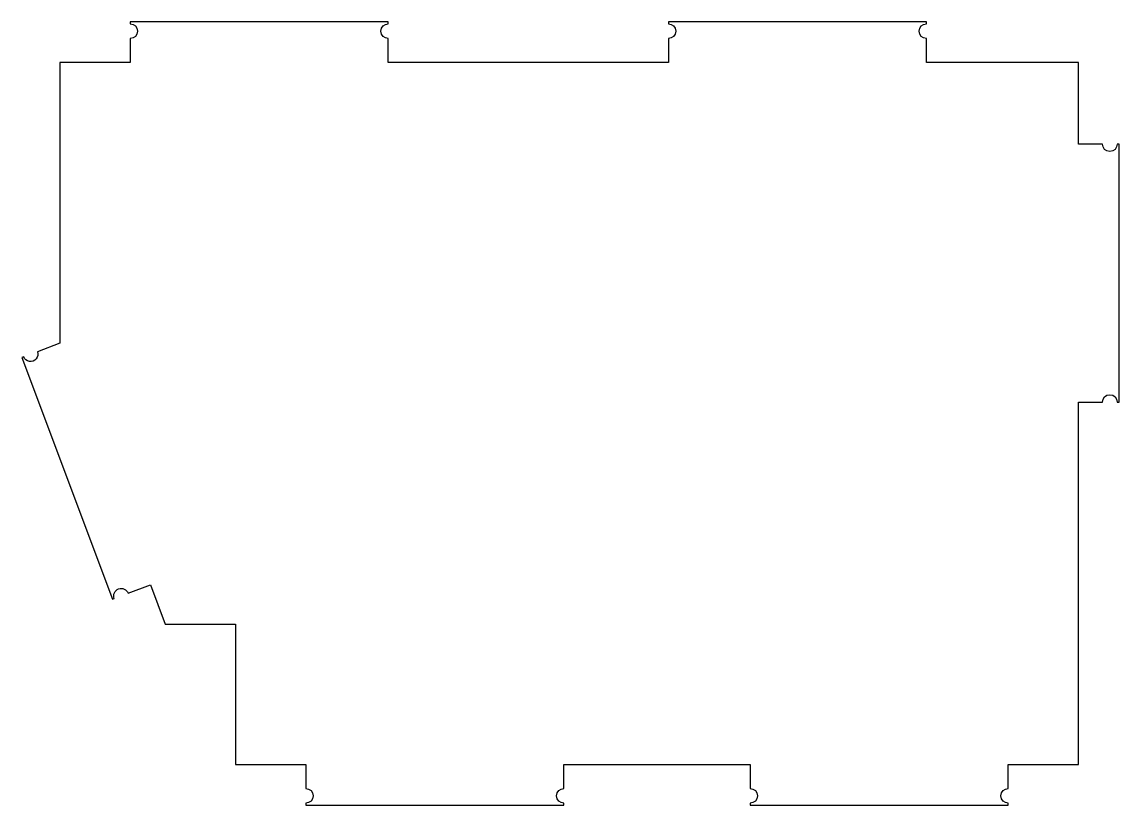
# Model space of a CAD drawing. Header units: millimetres. Extents: x -159 to -10, y -118 to -11.
import ezdxf

# ---------------------------------------------------------------- set-up
doc = ezdxf.new("R2010")
doc.units = ezdxf.units.MM
doc.layers.get('0').update_dxf_attribs({"linetype": 'CONTINUOUS'})

msp = doc.modelspace()

# ---------------------------------------------------------------- linework, layer by layer
msp.add_lwpolyline([(-139.79, -92.98), (-130.27, -92.98), (-130.27, -112.03), (-120.74, -112.03), (-120.74, -115.28, -1), (-120.74, -117.28), (-120.74, -117.53), (-85.74, -117.53), (-85.74, -117.28, -1), (-85.74, -115.28), (-85.74, -112.03), (-60.49, -112.03), (-60.49, -115.28, -1), (-60.49, -117.28), (-60.49, -117.53), (-25.49, -117.53), (-25.49, -117.28, -1), (-25.49, -115.28), (-25.49, -112.03), (-15.97, -112.03), (-15.97, -62.86), (-12.72, -62.86, -1), (-10.72, -62.86), (-10.47, -62.86), (-10.47, -27.86), (-10.72, -27.86, -1), (-12.72, -27.86), (-15.97, -27.86), (-15.97, -16.78), (-36.57, -16.78), (-36.57, -13.53, -1), (-36.57, -11.53), (-36.57, -11.28), (-71.57, -11.28), (-71.57, -11.53, -1), (-71.57, -13.53), (-71.57, -16.78), (-109.55, -16.78), (-109.55, -13.53, -1), (-109.55, -11.53), (-109.55, -11.28), (-144.55, -11.28), (-144.55, -11.53, -1), (-144.55, -13.53), (-144.55, -16.78), (-154.08, -16.78), (-154.08, -54.88), (-157.12, -56.02, -1), (-158.99, -56.72), (-159.23, -56.81), (-146.94, -89.58), (-146.71, -89.5, -1), (-144.83, -88.79), (-141.79, -87.65)], format="xyb", close=True)

doc.saveas('drawing.dxf')
